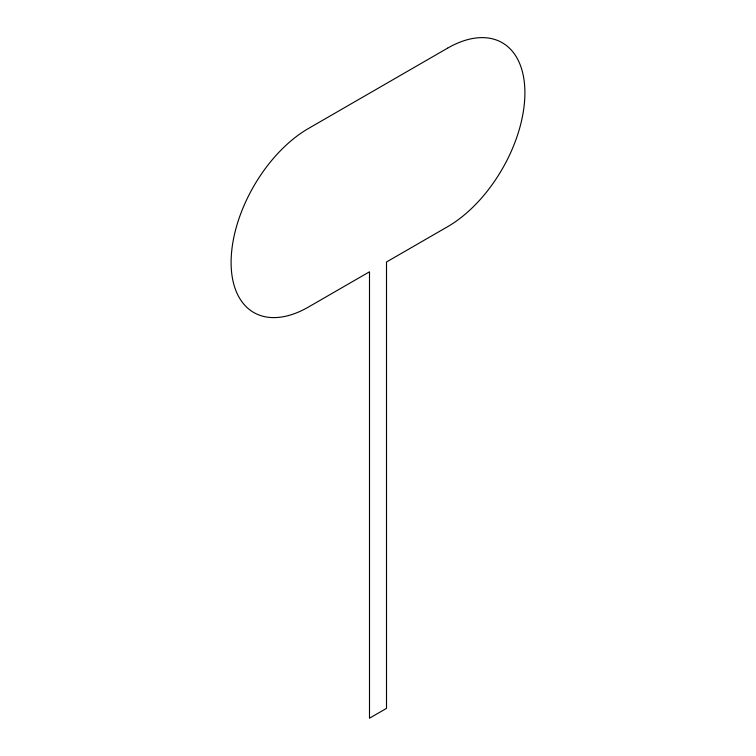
<?xml version="1.0" encoding="UTF-8"?>
<svg xmlns="http://www.w3.org/2000/svg" width="756" height="756" viewBox="0 0 756 756"><rect width="100%" height="100%" fill="white"/><g stroke="black" fill="none" stroke-linecap="round" stroke-linejoin="round"><path stroke-width="1.13" d="M447.59 48.157L308.41 128.511A109.346 63.126 -60 0 0 231.1 262.426A109.346 63.126 -60 0 0 308.41 307.068L369.495 271.801L369.495 718.2L386.505 708.381L386.505 261.982L447.59 226.715A109.346 63.126 -60 0 0 524.9 92.799A109.346 63.126 -60 0 0 447.59 48.157"/></g></svg>
